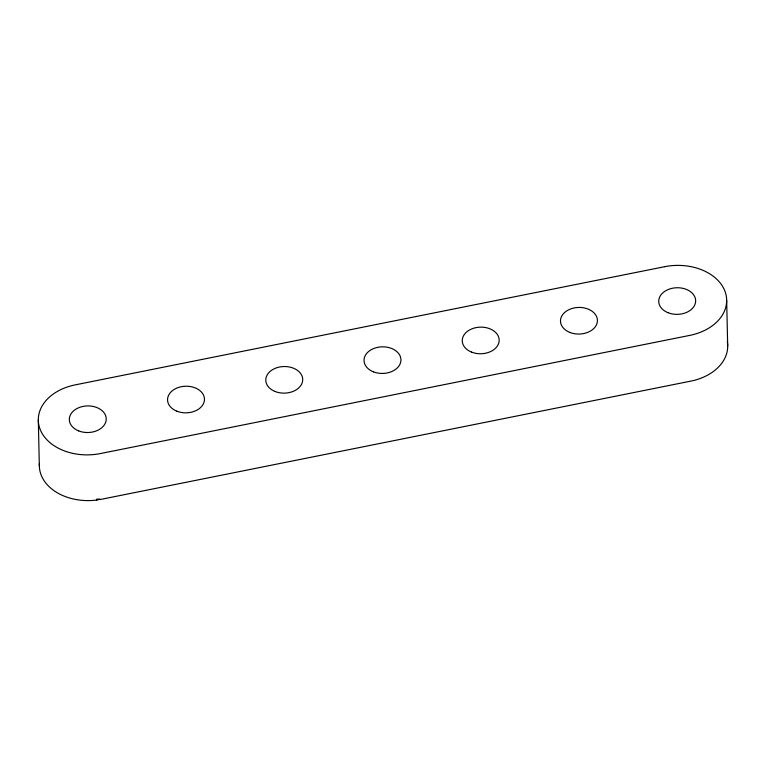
<?xml version="1.0" encoding="UTF-8"?>
<svg xmlns="http://www.w3.org/2000/svg" width="766" height="766" viewBox="0 0 766 766"><rect width="100%" height="100%" fill="white"/><g stroke="black" fill="none" stroke-linecap="round" stroke-linejoin="round"><path stroke-width="1.15" d="M96.832 500.045L96.842 499.078L99.877 499.24L96.832 500.045A49.474 35.648 -1.3 0 1 39.42 463.459M99.886 499.576L690.817 381.123A49.474 35.648 -1.3 0 0 727.269 341.569M726.666 300.301L727.7 346.031M38.3 419.969L39.334 465.699M664.61 266.702L75.183 384.877A49.474 35.648 -1.3 0 0 39.928 428.807A49.474 35.648 -1.3 0 0 100.356 453.568L689.773 335.393A49.474 35.648 -1.3 0 0 725.038 291.453A49.474 35.648 -1.3 0 0 664.61 266.702M78.63 430.885A18.47 13.309 -1.3 0 0 106.235 418.945A18.47 13.309 -1.3 0 0 78.438 407.838A18.47 13.309 -1.3 0 0 78.63 430.885M176.869 411.189A18.47 13.309 -1.3 0 0 204.474 399.249A18.47 13.309 -1.3 0 0 176.678 388.142A18.47 13.309 -1.3 0 0 176.869 411.189M275.099 391.493A18.47 13.309 -1.3 0 0 302.714 379.553A18.47 13.309 -1.3 0 0 274.917 368.446A18.47 13.309 -1.3 0 0 275.099 391.493M373.339 371.797A18.47 13.309 -1.3 0 0 400.953 359.857A18.47 13.309 -1.3 0 0 373.157 348.75A18.47 13.309 -1.3 0 0 373.339 371.797M471.578 352.111A18.47 13.309 -1.3 0 0 499.183 340.161A18.47 13.309 -1.3 0 0 471.387 329.054A18.47 13.309 -1.3 0 0 471.578 352.111M569.818 332.415A18.47 13.309 -1.3 0 0 597.423 320.466A18.47 13.309 -1.3 0 0 569.626 309.359A18.47 13.309 -1.3 0 0 569.818 332.415M668.057 312.72A18.47 13.309 -1.3 0 0 695.662 300.77A18.47 13.309 -1.3 0 0 667.866 289.663A18.47 13.309 -1.3 0 0 668.057 312.72"/></g></svg>
